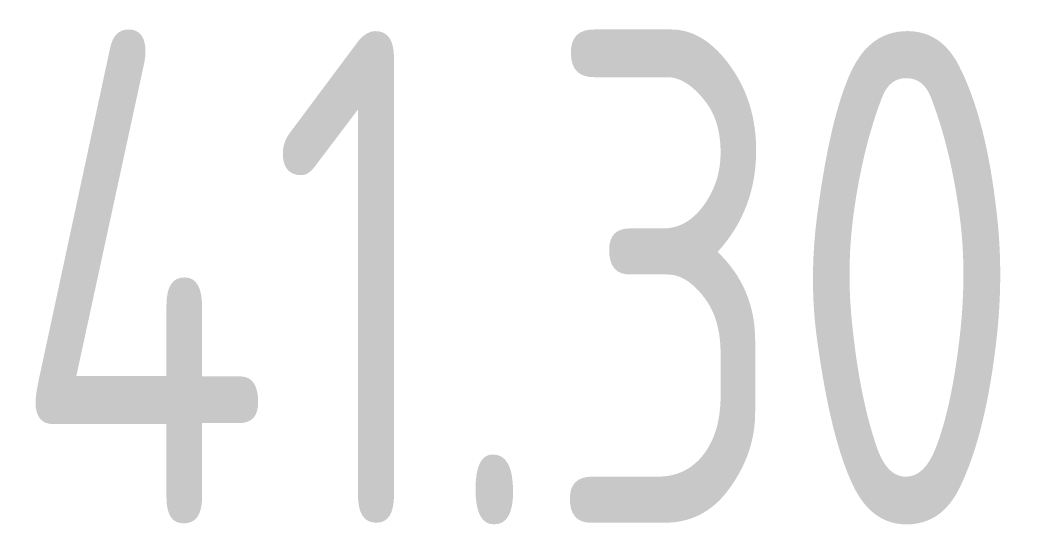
# Model space of a CAD drawing. Header units: millimetres. Extents: x -228453 to 227689, y -157708 to 78645.
# Drawn here: x 39174 to 39681, y -80992 to -80729 of the extents above; entities that cross this region are included whole.
import ezdxf

# ---------------------------------------------------------------- set-up
doc = ezdxf.new("R2010")
doc.units = ezdxf.units.MM
doc.layers.get('0').update_dxf_attribs({"color": 250, "lineweight": 0})
doc.layers.get('Defpoints').update_dxf_attribs({"true_color": 0xe5410b})
doc.layers.add('АР_Таблица отделки подвал', color=250, linetype='Continuous', lineweight=15)
doc.styles.add('ISOCPEUR', font='isocpeur.ttf', dxfattribs={"width": 0.7})
doc.styles.add('Архитект', font='isocpeur.ttf', dxfattribs={"width": 0.8, "oblique": 8})

# ---------------------------------------------------------------- blocks, each defined once
blk = doc.blocks.new('*T978')
at = {"layer": 'Defpoints', "color": 8, "linetype": 'ByBlock', "lineweight": 0, "ltscale": 20, "transparency": 16777216}
for p, q in [((0, 0), (35384.26, 0)), ((0, 0), (0, -1500)), ((35384.26, 0), (35384.26, -1500))]:
    blk.add_line(p, q, dxfattribs=at)
at = {"layer": 'АР_Таблица отделки подвал', "color": 0, "lineweight": 30, "ltscale": 20, "transparency": 16777216}
blk.add_line((0, -1500), (1500, -1500), dxfattribs=at)
at = {"layer": 'АР_Таблица отделки подвал', "lineweight": 30, "ltscale": 20, "transparency": 16777216}
for p, q in [((0, -1500), (0, -21806.59)), ((1500, -1500), (1500, -21806.59)), ((6500, -1500), (6500, -21806.59)), ((33884.26, -1500), (33884.26, -21806.59)), ((35384.26, -1500), (35384.26, -21806.59)), ((12011.68, -2500), (12011.68, -21806.59)), ((13511.68, -2500), (13511.68, -21806.59)), ((18988.24, -2500), (18988.24, -21806.59)), ((20488.24, -2500), (20488.24, -21806.59)), ((25991.38, -2500), (25991.38, -21806.59)), ((1500, -4000), (35384.26, -4000)), ((27491.38, -4000), (27491.38, -21806.59)), ((32384.26, -4000), (32384.26, -21806.59))]:
    blk.add_line(p, q, dxfattribs=at)
at = {"layer": 'АР_Таблица отделки подвал', "color": 0, "linetype": 'ByBlock', "lineweight": 30, "ltscale": 20, "transparency": 16777216}
for p, q in [((1500, -1500), (35384.26, -1500)), ((6500, -2500), (33884.26, -2500)), ((27491.38, -2500), (27491.38, -4000)), ((32384.26, -2500), (32384.26, -4000))]:
    blk.add_line(p, q, dxfattribs=at)
at = {"layer": 'АР_Таблица отделки подвал', "lineweight": -2, "ltscale": 20, "transparency": 16777216}
for p, q in [((0, -4000), (1500, -4000)), ((0, -9133.33), (35384.26, -9133.33)), ((0, -14266.67), (35384.26, -14266.67)), ((0, -15266.67), (35384.26, -15266.67)), ((0, -20816.67), (35384.26, -20816.67)), ((0, -21806.59), (35384.26, -21806.59))]:
    blk.add_line(p, q, dxfattribs=at)
at = {"layer": 'АР_Таблица отделки подвал', "ltscale": 20, "transparency": 16777216}
for s, insert, char_height, width, attachment_point, style in [('Ведомость отделки технического подполья', (17692.13, -750), 400, 35284.2586, 5, 'Архитект'), ('Вид отделки интерьеров', (20192.13, -2000), 300, 27284.2586, 5, 'Архитект'), ('Номер поме- щения', (750, -2750), 300, 1400, 5, 'Архитект'), ('Приме- чание', (34634.26, -2750), 300, 1400, 5, 'Архитект'), ('Наименование', (4000, -2750), 300, 4900, 5, 'Архитект'), ('Площадь,  м2', (12761.68, -3250), 300, 1400, 5, 'Архитект'), ('Площадь,  м2', (19738.24, -3250), 300, 1400, 5, 'Архитект'), ('Площадь,  м2', (26741.38, -3250), 300, 1400, 5, 'Архитект'), ('Длина, м.п.', (33134.26, -3250), 300, 1400, 5, 'Архитект'), ('Плинтус', (29937.82, -3250), 300, 4792.8759, 5, 'Архитект'), ('Потолок', (9255.84, -3250), 300, 5411.6811, 5, 'Архитект'), ('Стены', (16249.96, -3250), 300, 5376.555, 5, 'Архитект'), ('Пол', (23239.81, -3250), 300, 5403.1465, 5, 'Архитект'), ('{\\C1;Плитка керамическая настенная:                      • размер: 200х200х6.9 мм;\\P• обработка поверхности: матовая;\\P• цвет: белый;  раскладка: без смещения;                                 • улучшенная ц.п. штукатурка по сетке.\\PТипа Kerama Marazzi Калейдоскоп белый матовый 5009 или эквивалент.\\P* ссылка на модель носит рекоменда- тельный характер и определяет внешний вид (форма, цвет, текстура, фактура) и качественные характеристики материала или оборудования.}', (13611.68, -6566.67), 250, 5276.555, 4, 'ISOCPEUR'), ('{\\C212;Водно-дисперсионная негорючая окраска (негорючая НГ), цвет: RAL 9003;\\P• класс пожарной опасности строительных материалов: КМ1, КМ0;                             • подготовка бетонной поверхности, шпаклевка, грунтовка.\\PBravo decor class profi НГ W-200 или экв.\\P* ссылка на модель носит рекоменд. характер и опред. внешний вид (форма, цвет, текстура, фактура) и качественные хар-ки материала или оборудования.}', (6600, -6566.67), 250, 5311.6811, 4, 'ISOCPEUR'), ('{\\C151;Плитка керамическая 302х302х8 мм\\C256;\\c0;;\\P\\C151;• обработка поверхности: матовая;\\P• цвет: серый;                                 • коэф. противоскольжения: не ниже R9.\\PТипа Kerama Marazzi Пьяцца серый светлый матовый 3452 или эквивалент.\\P* ссылка на модель носит рекоменда- тельный характер и определяет внешний вид (форма, цвет, текстура, фактура) и качественные характеристики материала или оборудования.}', (20588.24, -6566.67), 250, 5303.1465, 4, 'ISOCPEUR'), ('{\\Q0;\\W0.7;Санузел}', (1750, -6566.67), 250, 4500, 4, 'Архитект'), ('013', (750, -6566.67), 250, 1000, 5, 'Архитект'), ('10.88', (12761.68, -6566.67), 250, 1000, 5, 'Архитект'), ('20.50', (19738.24, -6566.67), 250, 1000, 5, 'ISOCPEUR'), ('10.88', (26741.38, -6566.67), 250, 1000, 5, 'Архитект'), ('ГО', (34634.26, -6566.67), 250, 1000, 5, 'Архитект'), ('-', (29937.82, -6566.67), 250, 4392.8759, 5, 'Архитект'), ('{\\C1;Плитка керамическая настенная:                      • размер: 200х200х6.9 мм;\\P• обработка поверхности: матовая;\\P• цвет: белый;  раскладка: без смещения;                                 • улучшенная ц.п. штукатурка по сетке.\\PТипа Kerama Marazzi Калейдоскоп белый матовый 5009 или эквивалент.\\P* ссылка на модель носит рекоменда- тельный характер и определяет внешний вид (форма, цвет, текстура, фактура) и качественные характеристики материала или оборудования.}', (13611.68, -11700), 250, 5276.555, 4, 'ISOCPEUR'), ('{\\C212;Водно-дисперсионная негорючая окраска (негорючая НГ), цвет: RAL 9003;\\P• класс пожарной опасности строительных материалов: КМ1, КМ0;                             • подготовка бетонной поверхности, шпаклевка, грунтовка.\\PBravo decor class profi НГ W-200 или экв.\\P* ссылка на модель носит рекоменд. характер и опред. внешний вид (форма, цвет, текстура, фактура) и качественные хар-ки материала или оборудования.}', (6600, -11700), 250, 5311.6811, 4, 'ISOCPEUR'), ('{\\C151;Плитка керамическая 302х302х8 мм\\C256;\\c0;;\\P\\C151;• обработка поверхности: матовая;\\P• цвет: серый;                                 • коэф. противоскольжения: не ниже R9.\\PТипа Kerama Marazzi Пьяцца серый светлый матовый 3452 или эквивалент.\\P* ссылка на модель носит рекоменда- тельный характер и определяет внешний вид (форма, цвет, текстура, фактура) и качественные характеристики материала или оборудования.}', (20588.24, -11700), 250, 5303.1465, 4, 'ISOCPEUR'), ('{\\Q0;\\W0.7;Санузел}', (1750, -11700), 250, 4500, 4, 'Архитект'), ('014', (750, -11700), 250, 1000, 5, 'Архитект'), ('4.45', (12761.68, -11700), 250, 1000, 5, 'Архитект'), ('41.30', (19738.24, -11700), 250, 1000, 5, 'ISOCPEUR'), ('4.45', (26741.38, -11700), 250, 1000, 5, 'Архитект'), ('ГО', (34634.26, -11700), 250, 1000, 5, 'Архитект'), ('-', (29937.82, -11700), 250, 4392.8759, 5, 'Архитект'), ('Обеспыливание поверхности', (6600, -14766.67), 250, 5311.6811, 4, 'ISOCPEUR'), ('Обеспыливание поверхности', (13611.68, -14766.67), 250, 5276.555, 4, 'ISOCPEUR'), ('Обеспыливание поверхности', (20588.24, -14766.67), 250, 5303.1465, 4, 'ISOCPEUR'), ('{\\Q0;\\W0.7;Коридор}', (1750, -14766.67), 250, 4500, 4, 'Архитект'), ('015', (750, -14766.67), 250, 1000, 5, 'Архитект'), ('51.08', (12761.68, -14766.67), 250, 1000, 5, 'Архитект'), ('190.50', (19738.24, -14766.67), 250, 1000, 5, 'ISOCPEUR'), ('51.08', (26741.38, -14766.67), 250, 1000, 5, 'Архитект'), ('-', (29937.82, -14766.67), 250, 4392.8759, 5, 'Архитект'), ('{\\C3;Краска водно-дисперсионная с добавлением противопоплесневых добавок:                      • класс пож. опасн. не хуже Г1, В1, Д2, Т2;\\P• обработка поверхности: матовая;\\P• цвет: RAL 9010;                                 • улучшенная ц.п. штукатурка по сетке, шпаклевка, гладкий стеклохолст, финишная шпаклевка в 2 слоя.\\PТипа Bravo class Profi FW-55 или экв.\\P* ссылка на модель носит рекоменда- тельный характер и определяет внешний вид (форма, цвет, текстура, фактура) и кач-ые хар-ки мат-ла или оборудования.}', (13611.68, -18041.67), 250, 5276.555, 4, 'ISOCPEUR'), ('{\\C151;Плитка керамическая квадратная:                      • размер: 302х302х8 мм;\\P• обработка поверхности: матовая;\\P• цвет: серый;                                 • коэф. противоскольжения: не ниже R9.\\PТипа Kerama Marazzi Пьяцца серый светлый матовый 3452 или эквивалент.\\P* ссылка на модель носит рекоменда- тельный характер и определяет внешний вид (форма, цвет, текстура, фактура) и качественные характеристики материала или оборудования.}', (20588.24, -18041.67), 250, 5303.1465, 4, 'ISOCPEUR'), ('{\\C256;\\c0;Улучшенная ц.п. штукатурка по металлической сетке (проволочной тканой толщиной 1.6мм, ячейкой 5х5мм), шпаклевка, грунтовка, побелка}', (6600, -18041.67), 250, 5311.6811, 4, 'ISOCPEUR'), ('{\\Q0;\\W0.7;Узел ввода электрических сетей}', (1750, -18041.67), 250, 4500, 4, 'Архитект'), ('14.80', (19738.24, -18041.67), 250, 1000, 5, 'ISOCPEUR'), ('016', (750, -18041.67), 250, 1000, 5, 'Архитект'), ('2.70', (12761.68, -18041.67), 250, 1000, 5, 'Архитект'), ('2.70', (26741.38, -18041.67), 250, 1000, 5, 'Архитект'), ('-', (29937.82, -18041.67), 250, 4392.8759, 5, 'ISOCPEUR'), ('{\\Q0;\\W0.7;Коридор}', (1750, -21311.63), 250, 4500, 4, 'Архитект'), ('Обеспыливание поверхности', (6600, -21311.63), 250, 5311.6811, 4, 'ISOCPEUR'), ('Обеспыливание поверхности', (13611.68, -21311.63), 250, 5276.555, 4, 'ISOCPEUR'), ('Обеспыливание поверхности', (20588.24, -21311.63), 250, 5303.1465, 4, 'ISOCPEUR'), ('017', (750, -21311.63), 250, 1000, 5, 'Архитект'), ('39.60', (12761.68, -21311.63), 250, 1000, 5, 'Архитект'), ('46.20', (19738.24, -21311.63), 250, 1000, 5, 'ISOCPEUR'), ('39.60', (26741.38, -21311.63), 250, 1000, 5, 'Архитект'), ('-', (29937.82, -21311.63), 250, 4392.8759, 5, 'ISOCPEUR')]:
    blk.add_mtext(s, dxfattribs=dict(at, insert=insert, char_height=char_height, width=width, attachment_point=attachment_point, style=style))

msp = doc.modelspace()

# ---------------------------------------------------------------- linework, layer by layer
at = {"layer": 'Defpoints', "lineweight": 40, "ltscale": 20}
msp.add_circle((39310, -81160), 648.46, dxfattribs=at)

# ---------------------------------------------------------------- block references
msp.add_blockref('*T978', (19688.53, -69160.08))

doc.saveas('drawing.dxf')
